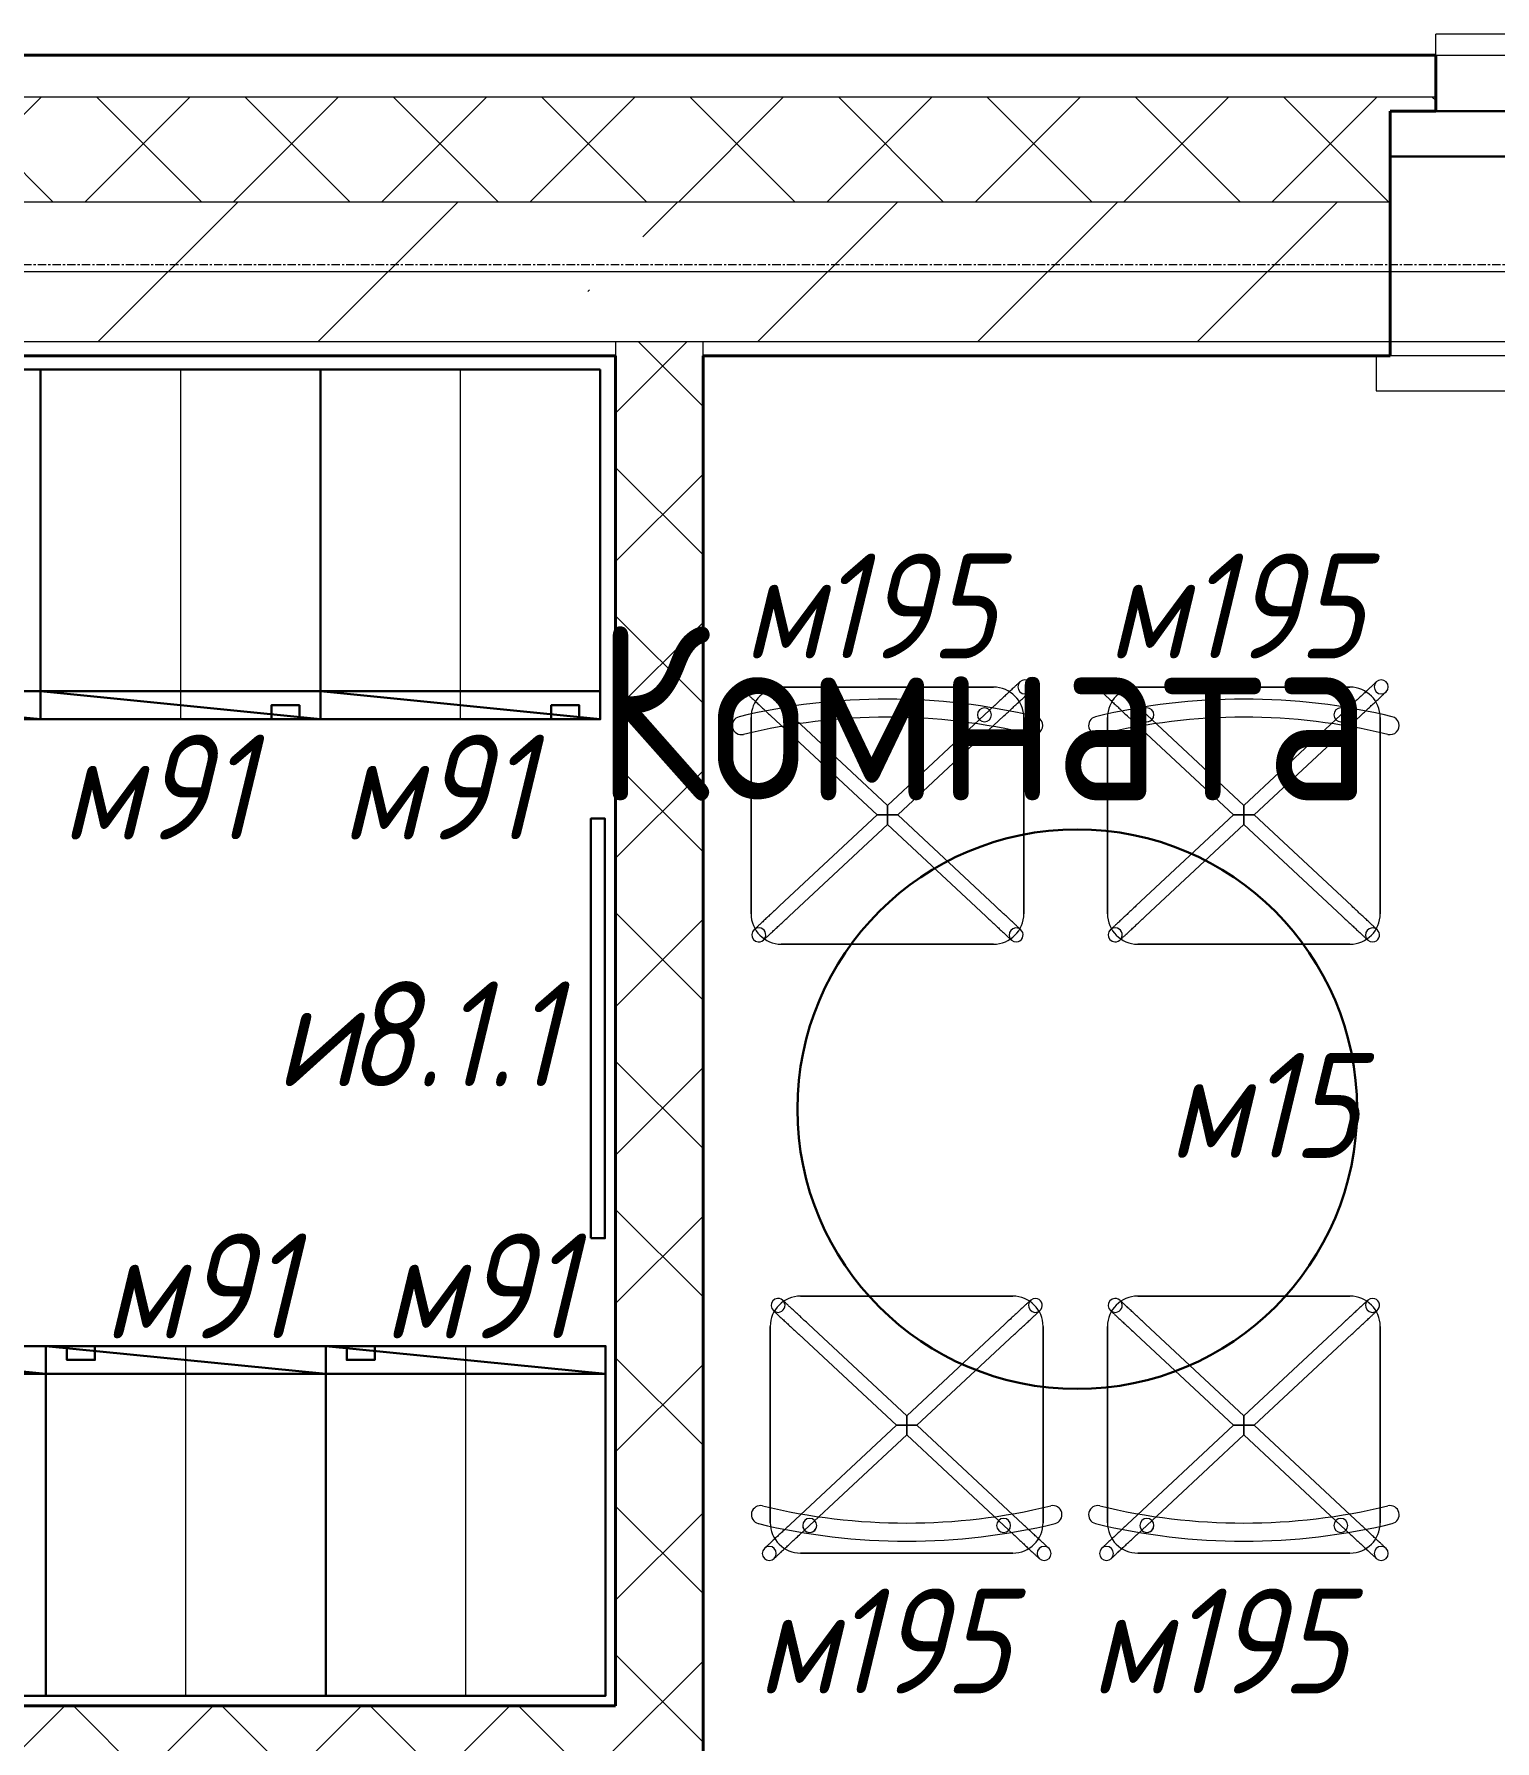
# Model space of a CAD drawing. Header units: millimetres. Extents: x -32954 to 151739, y -65671 to 56243.
# Drawn here: x -7156 to -5068, y 50 to 2490 of the extents above; entities that cross this region are included whole.
import ezdxf

# ---------------------------------------------------------------- set-up
doc = ezdxf.new("R2010")
doc.units = ezdxf.units.MM
doc.linetypes.add('ADSK_Линия сетки', pattern=[21, 12, -3, 3, -3])
for name, color, linetype, lineweight in [('I-FURN', 7, 'Continuous', 9), ('I-FURN-IDEN', 7, 'Continuous', 9), ('M-EQPM-IDEN', 7, 'Continuous', 9), ('Марки помещений', 7, 'Continuous', 18), ('Окна', 7, 'Continuous', 18), ('Оси', 7, 'Continuous', 9), ('Остекление', 7, 'Continuous', 30), ('Отлив', 7, 'Continuous', 18), ('Перекрытия', 7, 'Continuous', 18), ('Подоконник_Верхний брус', 7, 'Continuous', 18), ('Стены', 7, 'Continuous', 18), ('Стены разрез', 7, 'Continuous', 40), ('Стены штриховка', 7, 'Continuous', 18), ('ТХ_оборудование', 6, 'Continuous', 30)]:
    doc.layers.add(name, color=color, linetype=linetype, lineweight=lineweight)
doc.styles.add('GOST Common', font='GOST_Common.ttf', dxfattribs={"width": 0.9, "height": 250})
doc.styles.add('GOST Common_I', font='GOST_Common Italic.ttf', dxfattribs={"width": 0.9, "height": 150})
pattern_1 = [(45, (0, 0), (-106.066, 106.066), []), (135, (0, 0), (-106.066, -106.066), [])]

# ---------------------------------------------------------------- blocks, each defined once
blk = doc.blocks.new('B2B_Окно_1створка - 1280х2060h-715729-В_АР_ПЭ_01 Этаж')
at = {"layer": 'Остекление'}
for p, q in [((-660, 135), (660, 135)), ((-660, 70), (660, 70))]:
    blk.add_line(p, q, dxfattribs=at)
blk = doc.blocks.new('В2В_Подоконник_ПВХ - ПВХ-666027-В_АР_ПЭ_01 Этаж')
at = {"layer": 'Подоконник_Верхний брус'}
for p, q in [((-660, -285), (-660, 0)), ((-660, 0), (660, 0)), ((660, 0), (660, -285)), ((-660, -285), (-680, -285)), ((-680, -285), (-680, -335)), ((680, -285), (660, -285)), ((680, -335), (680, -285)), ((-680, -335), (680, -335))]:
    blk.add_line(p, q, dxfattribs=at)
blk = doc.blocks.new('B2B_Отлив - Отлив_металлический-622779-В_АР_ПЭ_01 Этаж')
at = {"layer": 'Отлив'}
for p, q in [((-595, 1), (-595, 110)), ((595, 110), (-595, 110)), ((595, 110), (595, 1)), ((-595, 0), (-595, 1)), ((-595, 1), (595, 1)), ((-595, 1), (595, 1)), ((-595, 0), (595, 0)), ((595, 1), (595, 0))]:
    blk.add_line(p, q, dxfattribs=at)
blk = doc.blocks.new('Шкаф гардер. перс. мон0022-4')
at = {"color": 1, "lineweight": 5}
blk.add_line((57380.5, 577064.7), (57380.5, 577564.7), dxfattribs=at)
at = {"layer": 'ТХ_оборудование', "color": 1}
for p, q in [((57580.5, 577524.7), (57180.5, 577564.7)), ((57180.5, 577524.7), (57580.5, 577524.7))]:
    blk.add_line(p, q, dxfattribs=at)
for points in [[(57180.5, 577064.7), (57580.5, 577064.7), (57580.5, 577564.7), (57180.5, 577564.7)], [(57250.5, 577564.7), (57210.5, 577564.7), (57210.5, 577544.7), (57250.5, 577544.7)]]:
    blk.add_lwpolyline(points, close=True, dxfattribs=at)
blk = doc.blocks.new('М27-М192-М195_Стул - М192_Стул кухонный-9497380-О_ТХ_Подвал')
at = {"layer": 'I-FURN'}
for p, q in [((143.5, 367.5), (-159.9, 367.5)), ((-159.9, 367.5), (143.5, 367.5)), ((-203.2, 324.1), (-203.2, 43.3)), ((-203.2, 43.3), (-203.2, 324.1)), ((-8.2, 196.4), (-148.7, 327.4)), ((132.3, 327.4), (-8.2, 196.4)), ((186.8, 43.3), (186.8, 324.1)), ((186.8, 324.1), (186.8, 43.3)), ((-162.4, 312.8), (-22.9, 182.7)), ((6.5, 182.7), (146, 312.8)), ((-22.9, 182.7), (-174.8, 41)), ((158.4, 41), (6.5, 182.7)), ((-161.2, 26.3), (-8.2, 169)), ((-8.2, 169), (144.8, 26.3)), ((-159.9, 0), (143.5, 0)), ((143.5, 0), (-159.9, 0))]:
    blk.add_line(p, q, dxfattribs=at)
at = {"layer": 'I-FURN', "flags": 128}
for points in [[(-198.9, 346.9), (-198.9, 346.8), (-198.8, 346.8), (-198.7, 346.6), (-198.5, 346.4), (-198.2, 346.2), (-197.9, 345.9), (-197.5, 345.5), (-197.1, 345.1), (-196.6, 344.7), (-196, 344.2), (-195.4, 343.6), (-194.8, 343), (-194.1, 342.4), (-193.3, 341.7), (-192.5, 340.9), (-191.7, 340.1), (-190.8, 339.3), (-189.9, 338.4), (-188.9, 337.5), (-187.8, 336.5), (-186.8, 335.5), (-185.7, 334.5), (-184.5, 333.4), (-183.3, 332.3), (-182.1, 331.2), (-180.9, 330), (-179.6, 328.8), (-178.3, 327.6), (-177, 326.4), (-175.6, 325.1), (-174.2, 323.9), (-172.8, 322.6), (-171.4, 321.2), (-170, 319.9), (-168.6, 318.6), (-167.1, 317.2), (-165.7, 315.9), (-164.2, 314.5), (-162.8, 313.1), (-162.4, 312.8)], [(-148.7, 327.4), (-150.2, 328.8), (-151.6, 330.1), (-153.1, 331.5), (-154.5, 332.8), (-156, 334.2), (-157.4, 335.5), (-158.8, 336.8), (-160.2, 338.1), (-161.6, 339.4), (-163, 340.7), (-164.3, 341.9), (-165.6, 343.1), (-166.9, 344.3), (-168.1, 345.5), (-169.4, 346.7), (-170.6, 347.8), (-171.7, 348.8), (-172.8, 349.9), (-173.9, 350.9), (-175, 351.9), (-176, 352.8), (-176.9, 353.7), (-177.8, 354.5), (-178.7, 355.3), (-179.5, 356.1), (-180.3, 356.8), (-181, 357.5), (-181.6, 358.1), (-182.2, 358.7), (-182.8, 359.2), (-183.3, 359.7), (-183.8, 360.1), (-184.1, 360.4), (-184.5, 360.7), (-184.8, 361), (-185, 361.2), (-185.1, 361.4), (-185.2, 361.5), (-185.3, 361.5), (-185.3, 361.5)], [(168.9, 361.5), (168.9, 361.5), (168.8, 361.4), (168.6, 361.3), (168.4, 361.1), (168.2, 360.8), (167.8, 360.5), (167.5, 360.2), (167, 359.8), (166.5, 359.3), (166, 358.8), (165.4, 358.3), (164.8, 357.6), (164.1, 357), (163.3, 356.3), (162.5, 355.5), (161.7, 354.8), (160.8, 353.9), (159.8, 353), (158.8, 352.1), (157.8, 351.2), (156.7, 350.2), (155.6, 349.1), (154.5, 348.1), (153.3, 347), (152.1, 345.8), (150.8, 344.7), (149.6, 343.5), (148.3, 342.3), (146.9, 341), (145.6, 339.8), (144.2, 338.5), (142.8, 337.2), (141.4, 335.9), (140, 334.5), (138.5, 333.2), (137.1, 331.9), (135.6, 330.5), (134.2, 329.1), (132.7, 327.8), (132.3, 327.4)], [(146, 312.8), (147.4, 314.1), (148.9, 315.5), (150.3, 316.9), (151.8, 318.2), (153.2, 319.6), (154.7, 320.9), (156.1, 322.2), (157.5, 323.5), (158.8, 324.8), (160.2, 326.1), (161.5, 327.3), (162.8, 328.5), (164.1, 329.7), (165.4, 330.9), (166.6, 332), (167.8, 333.1), (169, 334.2), (170.1, 335.3), (171.2, 336.3), (172.2, 337.2), (173.2, 338.2), (174.1, 339.1), (175.1, 339.9), (175.9, 340.7), (176.7, 341.5), (177.5, 342.2), (178.2, 342.9), (178.9, 343.5), (179.5, 344), (180, 344.6), (180.5, 345), (181, 345.4), (181.4, 345.8), (181.7, 346.1), (182, 346.4), (182.2, 346.6), (182.4, 346.7), (182.5, 346.8), (182.5, 346.9), (182.5, 346.9)], [(-174.8, 41), (-176.3, 39.6), (-177.8, 38.2), (-179.2, 36.9), (-180.7, 35.5), (-182.1, 34.2), (-183.5, 32.9), (-185, 31.5), (-186.4, 30.2), (-187.7, 29), (-189.1, 27.7), (-190.4, 26.4), (-191.7, 25.2), (-193, 24), (-194.3, 22.9), (-195.5, 21.7), (-196.7, 20.6), (-197.8, 19.5), (-199, 18.5), (-200, 17.5), (-201.1, 16.5), (-202.1, 15.6), (-203, 14.7), (-203.9, 13.8), (-204.8, 13), (-205.6, 12.3), (-206.4, 11.6), (-207.1, 10.9), (-207.8, 10.3), (-208.4, 9.7), (-208.9, 9.2), (-209.4, 8.7), (-209.9, 8.3), (-210.3, 7.9), (-210.6, 7.6), (-210.9, 7.4), (-211.1, 7.2), (-211.3, 7), (-211.4, 6.9), (-211.4, 6.9), (-211.4, 6.9)], [(-197.8, -7.8), (-197.7, -7.7), (-197.7, -7.7), (-197.5, -7.5), (-197.3, -7.3), (-197, -7.1), (-196.7, -6.8), (-196.4, -6.4), (-195.9, -6), (-195.4, -5.6), (-194.9, -5.1), (-194.3, -4.5), (-193.6, -3.9), (-192.9, -3.3), (-192.2, -2.6), (-191.4, -1.8), (-190.5, -1), (-189.6, -0.2), (-188.7, 0.7), (-187.7, 1.6), (-186.7, 2.6), (-185.6, 3.6), (-184.5, 4.6), (-183.4, 5.7), (-182.2, 6.8), (-181, 7.9), (-179.7, 9.1), (-178.4, 10.3), (-177.1, 11.5), (-175.8, 12.7), (-174.5, 14), (-173.1, 15.3), (-171.7, 16.6), (-170.3, 17.9), (-168.9, 19.2), (-167.4, 20.5), (-166, 21.9), (-164.5, 23.2), (-163.1, 24.6), (-161.6, 26), (-161.2, 26.3)], [(144.8, 26.3), (146.3, 25), (147.7, 23.6), (149.2, 22.3), (150.6, 20.9), (152.1, 19.6), (153.5, 18.2), (154.9, 16.9), (156.3, 15.6), (157.7, 14.3), (159.1, 13.1), (160.4, 11.8), (161.7, 10.6), (163, 9.4), (164.2, 8.2), (165.5, 7.1), (166.6, 6), (167.8, 4.9), (168.9, 3.9), (170, 2.8), (171, 1.9), (172, 0.9), (173, 0.1), (173.9, -0.8), (174.8, -1.6), (175.6, -2.4), (176.3, -3.1), (177.1, -3.7), (177.7, -4.4), (178.3, -4.9), (178.9, -5.4), (179.4, -5.9), (179.8, -6.3), (180.2, -6.7), (180.6, -7), (180.8, -7.3), (181.1, -7.5), (181.2, -7.6), (181.3, -7.7), (181.4, -7.8), (181.4, -7.8)], [(195, 6.9), (195, 6.9), (194.9, 7), (194.8, 7.1), (194.6, 7.3), (194.3, 7.5), (194, 7.8), (193.6, 8.2), (193.2, 8.6), (192.7, 9.1), (192.1, 9.6), (191.5, 10.1), (190.9, 10.7), (190.2, 11.4), (189.4, 12.1), (188.6, 12.8), (187.8, 13.6), (186.9, 14.5), (185.9, 15.3), (185, 16.2), (183.9, 17.2), (182.9, 18.2), (181.7, 19.2), (180.6, 20.3), (179.4, 21.4), (178.2, 22.5), (177, 23.7), (175.7, 24.9), (174.4, 26.1), (173.1, 27.3), (171.7, 28.6), (170.3, 29.9), (168.9, 31.2), (167.5, 32.5), (166.1, 33.8), (164.7, 35.2), (163.2, 36.5), (161.8, 37.9), (160.3, 39.2), (158.8, 40.6), (158.4, 41)]]:
    blk.add_lwpolyline(points, dxfattribs=at)
at = {"layer": 'I-FURN'}
for centre, radius, start, end in [((-159.9, 324.1), 43.3, 90, 180), ((-159.9, 324.1), 43.3, 90, 180), ((143.5, 324.1), 43.3, 0, 90), ((143.5, 324.1), 43.3, 0, 90), ((-192.1, 354.2), 10, 94.0011, 274.0011), ((-192.1, 354.2), 10, 274.0011, 94.0011), ((175.7, 354.2), 10, 85.9989, 265.9989), ((175.7, 354.2), 10, 265.9989, 85.9989), ((-217.2, 54.9), 13, 76.3912, 256.3912), ((-217.2, 54.9), 13, 76.3912, 256.3912), ((-8.2, 918.2), 875.2, 256.3912, 283.6088), ((-8.2, 918.2), 875.2, 256.3912, 283.6088), ((-146.8, 39.6), 10, 0, 180), ((-146.8, 39.6), 10, 0, 180), ((130.4, 39.6), 10, 360, 180), ((130.4, 39.6), 10, 0, 180), ((200.8, 54.9), 13, 283.6088, 103.6088), ((200.8, 54.9), 13, 283.6088, 103.6088), ((-8.2, 918.2), 901.2, 256.3912, 283.6088), ((-8.2, 918.2), 901.2, 256.3912, 283.6088), ((-159.9, 43.3), 43.3, 180, 270), ((-159.9, 43.3), 43.3, 180, 270), ((-146.8, 39.6), 10, 180, 360), ((-146.8, 39.6), 10, 180, 0), ((130.4, 39.6), 10, 180, 360), ((130.4, 39.6), 10, 180, 0), ((143.5, 43.3), 43.3, 270, 0), ((143.5, 43.3), 43.3, 270, 0), ((-204.6, -0.4), 10, 0, 180), ((188.2, -0.4), 10, 0, 180), ((-204.6, -0.4), 10, 180, 360), ((188.2, -0.4), 10, 180, 360)]:
    blk.add_arc(centre, radius, start, end, dxfattribs=at)
for points, knots in [([(-8.2, 182.7), (-8.2, 183.6), (-8.2, 185), (-8.2, 186.8), (-8.2, 187.9), (-8.2, 188.8), (-8.2, 189.4), (-8.2, 190), (-8.2, 190.7), (-8.2, 191.3), (-8.2, 191.8), (-8.2, 192.4), (-8.2, 193), (-8.2, 193.5), (-8.2, 194), (-8.2, 194.4), (-8.2, 194.8), (-8.2, 195.2), (-8.2, 195.5), (-8.2, 195.8), (-8.2, 196.1), (-8.2, 196.4), (-8.2, 196.4), (-8.2, 196.1), (-8.2, 195.7), (-8.2, 195.3), (-8.2, 194.8), (-8.2, 194.1), (-8.2, 193.1), (-8.2, 192.4), (-8.2, 192)], [0, 0, 0, 0, 0.1, 0.15, 0.2, 0.225, 0.25, 0.275, 0.3, 0.325, 0.35, 0.375, 0.4, 0.425, 0.45, 0.475, 0.5, 0.525, 0.55, 0.575, 0.6, 0.65, 0.7, 0.75, 0.8, 0.825, 0.85, 0.9, 0.95, 1, 1, 1, 1]), ([(-18.2, 182.7), (-18.6, 182.7), (-19.3, 182.7), (-20.1, 182.7), (-20.7, 182.7), (-21.1, 182.7), (-21.5, 182.7), (-21.8, 182.7), (-22.1, 182.7), (-22.5, 182.7), (-22.8, 182.7), (-22.9, 182.7), (-22.8, 182.7), (-22.5, 182.7), (-22.1, 182.7), (-21.8, 182.7), (-21.5, 182.7), (-21.1, 182.7), (-20.7, 182.7), (-20.1, 182.7), (-19.3, 182.7), (-18.6, 182.7), (-18.2, 182.7)], [0, 0, 0, 0, 0.071429, 0.142857, 0.178571, 0.214286, 0.25, 0.285714, 0.321429, 0.357143, 0.428571, 0.5, 0.571429, 0.642857, 0.678571, 0.714286, 0.75, 0.785714, 0.821429, 0.857143, 0.928571, 1, 1, 1, 1]), ([(-8.2, 173.4), (-8.2, 173), (-8.2, 172.2), (-8.2, 171.4), (-8.2, 170.8), (-8.2, 170.4), (-8.2, 170.1), (-8.2, 169.7), (-8.2, 169.5), (-8.2, 169.2), (-8.2, 169), (-8.2, 169), (-8.2, 169.2), (-8.2, 169.4), (-8.2, 169.7), (-8.2, 170.2), (-8.2, 170.6), (-8.2, 171), (-8.2, 171.6), (-8.2, 172.3), (-8.2, 173), (-8.2, 173.5), (-8.2, 174.1), (-8.2, 174.7), (-8.2, 175.3), (-8.2, 176), (-8.2, 176.6), (-8.2, 177.5), (-8.2, 178.6), (-8.2, 180.4), (-8.2, 181.8), (-8.2, 182.7)], [0, 0, 0, 0, 0.05, 0.1, 0.125, 0.15, 0.175, 0.2, 0.225, 0.25, 0.3, 0.35, 0.375, 0.4, 0.45, 0.475, 0.5, 0.525, 0.55, 0.6, 0.625, 0.65, 0.675, 0.7, 0.725, 0.75, 0.775, 0.8, 0.85, 0.9, 1, 1, 1, 1]), ([(1.8, 182.7), (2.2, 182.7), (2.9, 182.7), (3.7, 182.7), (4.3, 182.7), (4.7, 182.7), (5.1, 182.7), (5.4, 182.7), (5.7, 182.7), (6.1, 182.7), (6.4, 182.7), (6.5, 182.7), (6.4, 182.7), (6.1, 182.7), (5.7, 182.7), (5.4, 182.7), (5.1, 182.7), (4.7, 182.7), (4.3, 182.7), (3.7, 182.7), (2.9, 182.7), (2.2, 182.7), (1.8, 182.7)], [0, 0, 0, 0, 0.071429, 0.142857, 0.178571, 0.214286, 0.25, 0.285714, 0.321429, 0.357143, 0.428571, 0.5, 0.571429, 0.642857, 0.678571, 0.714286, 0.75, 0.785714, 0.821429, 0.857143, 0.928571, 1, 1, 1, 1])]:
    blk.add_open_spline(points, degree=3, knots=knots, dxfattribs=at)
for points in [[(-8.2, 182.7), (-9.1, 182.7), (-10.8, 182.7), (-13.4, 182.7), (-15.9, 182.7), (-17.5, 182.7), (-18.2, 182.7)], [(-18.2, 182.7), (-17.5, 182.7), (-15.9, 182.7), (-13.4, 182.7), (-10.8, 182.7), (-9.1, 182.7), (-8.2, 182.7)], [(-8.2, 192), (-8.2, 191.3), (-8.2, 189.9), (-8.2, 187.6), (-8.2, 185.2), (-8.2, 183.5), (-8.2, 182.7)], [(-8.2, 182.7), (-7.3, 182.7), (-5.6, 182.7), (-3, 182.7), (-0.5, 182.7), (1.1, 182.7), (1.8, 182.7)], [(-8.2, 182.7), (-8.2, 181.9), (-8.2, 180.2), (-8.2, 177.8), (-8.2, 175.5), (-8.2, 174), (-8.2, 173.4)], [(1.8, 182.7), (1.1, 182.7), (-0.5, 182.7), (-3, 182.7), (-5.6, 182.7), (-7.3, 182.7), (-8.2, 182.7)]]:
    blk.add_open_spline(points, degree=3, dxfattribs=at)
blk = doc.blocks.new('М27-М192-М195_Стул - М192_Стул кухонный-8676936-О_ТХ_Подвал')
at = {"layer": 'I-FURN'}
for p, q in [((143.5, 0), (-159.9, 0)), ((-159.9, 0), (143.5, 0)), ((-203.2, -43.3), (-203.2, -324.1)), ((-203.2, -324.1), (-203.2, -43.3)), ((-174.8, -41), (-22.9, -182.7)), ((-8.2, -169), (-161.2, -26.3)), ((144.8, -26.3), (-8.2, -169)), ((6.5, -182.7), (158.4, -41)), ((186.8, -324.1), (186.8, -43.3)), ((186.8, -43.3), (186.8, -324.1)), ((-22.9, -182.7), (-162.4, -312.8)), ((146, -312.8), (6.5, -182.7)), ((-148.7, -327.4), (-8.2, -196.4)), ((-8.2, -196.4), (132.3, -327.4)), ((-159.9, -367.5), (143.5, -367.5)), ((143.5, -367.5), (-159.9, -367.5))]:
    blk.add_line(p, q, dxfattribs=at)
at = {"layer": 'I-FURN', "flags": 128}
for points in [[(-161.2, -26.3), (-162.7, -25), (-164.1, -23.6), (-165.6, -22.3), (-167, -20.9), (-168.5, -19.6), (-169.9, -18.2), (-171.3, -16.9), (-172.7, -15.6), (-174.1, -14.3), (-175.5, -13.1), (-176.8, -11.8), (-178.1, -10.6), (-179.4, -9.4), (-180.6, -8.2), (-181.9, -7.1), (-183, -6), (-184.2, -4.9), (-185.3, -3.9), (-186.4, -2.8), (-187.4, -1.9), (-188.4, -0.9), (-189.4, -0.1), (-190.3, 0.8), (-191.2, 1.6), (-192, 2.4), (-192.7, 3.1), (-193.5, 3.7), (-194.1, 4.4), (-194.7, 4.9), (-195.3, 5.4), (-195.8, 5.9), (-196.2, 6.3), (-196.6, 6.7), (-197, 7), (-197.2, 7.3), (-197.5, 7.5), (-197.6, 7.6), (-197.7, 7.7), (-197.8, 7.8), (-197.8, 7.8)], [(181.4, 7.8), (181.3, 7.7), (181.3, 7.7), (181.1, 7.5), (180.9, 7.3), (180.6, 7.1), (180.3, 6.8), (180, 6.4), (179.5, 6), (179, 5.6), (178.5, 5.1), (177.9, 4.5), (177.2, 3.9), (176.5, 3.3), (175.8, 2.6), (175, 1.8), (174.1, 1), (173.2, 0.2), (172.3, -0.7), (171.3, -1.6), (170.3, -2.6), (169.2, -3.6), (168.1, -4.6), (167, -5.7), (165.8, -6.8), (164.6, -7.9), (163.3, -9.1), (162, -10.3), (160.7, -11.5), (159.4, -12.7), (158.1, -14), (156.7, -15.3), (155.3, -16.6), (153.9, -17.9), (152.5, -19.2), (151, -20.5), (149.6, -21.9), (148.1, -23.2), (146.7, -24.6), (145.2, -26), (144.8, -26.3)], [(-211.4, -6.9), (-211.4, -6.9), (-211.3, -7), (-211.2, -7.1), (-211, -7.3), (-210.7, -7.5), (-210.4, -7.8), (-210, -8.2), (-209.6, -8.6), (-209.1, -9.1), (-208.5, -9.6), (-207.9, -10.1), (-207.3, -10.7), (-206.6, -11.4), (-205.8, -12.1), (-205, -12.8), (-204.2, -13.6), (-203.3, -14.5), (-202.3, -15.3), (-201.4, -16.2), (-200.3, -17.2), (-199.3, -18.2), (-198.1, -19.2), (-197, -20.3), (-195.8, -21.4), (-194.6, -22.5), (-193.4, -23.7), (-192.1, -24.9), (-190.8, -26.1), (-189.5, -27.3), (-188.1, -28.6), (-186.7, -29.9), (-185.3, -31.2), (-183.9, -32.5), (-182.5, -33.8), (-181.1, -35.2), (-179.6, -36.5), (-178.2, -37.9), (-176.7, -39.2), (-175.2, -40.6), (-174.8, -41)], [(158.4, -41), (159.9, -39.6), (161.4, -38.2), (162.8, -36.9), (164.3, -35.5), (165.7, -34.2), (167.1, -32.9), (168.6, -31.5), (170, -30.2), (171.3, -29), (172.7, -27.7), (174, -26.4), (175.3, -25.2), (176.6, -24), (177.9, -22.9), (179.1, -21.7), (180.3, -20.6), (181.4, -19.5), (182.6, -18.5), (183.6, -17.5), (184.7, -16.5), (185.7, -15.6), (186.6, -14.7), (187.5, -13.8), (188.4, -13), (189.2, -12.3), (190, -11.6), (190.7, -10.9), (191.4, -10.3), (192, -9.7), (192.5, -9.2), (193, -8.7), (193.5, -8.3), (193.9, -7.9), (194.2, -7.6), (194.5, -7.4), (194.7, -7.2), (194.9, -7), (195, -6.9), (195, -6.9), (195, -6.9)], [(-162.4, -312.8), (-163.8, -314.1), (-165.3, -315.5), (-166.7, -316.9), (-168.2, -318.2), (-169.6, -319.6), (-171.1, -320.9), (-172.5, -322.2), (-173.9, -323.5), (-175.2, -324.8), (-176.6, -326.1), (-177.9, -327.3), (-179.2, -328.5), (-180.5, -329.7), (-181.8, -330.9), (-183, -332), (-184.2, -333.1), (-185.4, -334.2), (-186.5, -335.3), (-187.6, -336.3), (-188.6, -337.2), (-189.6, -338.2), (-190.5, -339.1), (-191.5, -339.9), (-192.3, -340.7), (-193.1, -341.5), (-193.9, -342.2), (-194.6, -342.9), (-195.3, -343.5), (-195.9, -344), (-196.4, -344.6), (-196.9, -345), (-197.4, -345.4), (-197.8, -345.8), (-198.1, -346.1), (-198.4, -346.4), (-198.6, -346.6), (-198.8, -346.7), (-198.9, -346.8), (-198.9, -346.9), (-198.9, -346.9)], [(182.5, -346.9), (182.5, -346.8), (182.4, -346.8), (182.3, -346.6), (182.1, -346.4), (181.8, -346.2), (181.5, -345.9), (181.1, -345.5), (180.7, -345.1), (180.2, -344.7), (179.6, -344.2), (179, -343.6), (178.4, -343), (177.7, -342.4), (176.9, -341.7), (176.1, -340.9), (175.3, -340.1), (174.4, -339.3), (173.5, -338.4), (172.5, -337.5), (171.4, -336.5), (170.4, -335.5), (169.3, -334.5), (168.1, -333.4), (166.9, -332.3), (165.7, -331.2), (164.5, -330), (163.2, -328.8), (161.9, -327.6), (160.6, -326.4), (159.2, -325.1), (157.8, -323.9), (156.4, -322.6), (155, -321.2), (153.6, -319.9), (152.2, -318.6), (150.7, -317.2), (149.3, -315.9), (147.8, -314.5), (146.4, -313.1), (146, -312.8)], [(-185.3, -361.5), (-185.3, -361.5), (-185.2, -361.4), (-185, -361.3), (-184.8, -361.1), (-184.6, -360.8), (-184.2, -360.5), (-183.9, -360.2), (-183.4, -359.8), (-182.9, -359.3), (-182.4, -358.8), (-181.8, -358.3), (-181.2, -357.6), (-180.5, -357), (-179.7, -356.3), (-178.9, -355.5), (-178.1, -354.8), (-177.2, -353.9), (-176.2, -353), (-175.2, -352.1), (-174.2, -351.2), (-173.1, -350.2), (-172, -349.1), (-170.9, -348.1), (-169.7, -347), (-168.5, -345.8), (-167.2, -344.7), (-166, -343.5), (-164.7, -342.3), (-163.3, -341), (-162, -339.8), (-160.6, -338.5), (-159.2, -337.2), (-157.8, -335.9), (-156.4, -334.5), (-154.9, -333.2), (-153.5, -331.9), (-152, -330.5), (-150.6, -329.1), (-149.1, -327.8), (-148.7, -327.4)], [(132.3, -327.4), (133.8, -328.8), (135.2, -330.1), (136.7, -331.5), (138.1, -332.8), (139.6, -334.2), (141, -335.5), (142.4, -336.8), (143.8, -338.1), (145.2, -339.4), (146.6, -340.7), (147.9, -341.9), (149.2, -343.1), (150.5, -344.3), (151.7, -345.5), (153, -346.7), (154.2, -347.8), (155.3, -348.8), (156.4, -349.9), (157.5, -350.9), (158.6, -351.9), (159.6, -352.8), (160.5, -353.7), (161.4, -354.5), (162.3, -355.3), (163.1, -356.1), (163.9, -356.8), (164.6, -357.5), (165.2, -358.1), (165.8, -358.7), (166.4, -359.2), (166.9, -359.7), (167.4, -360.1), (167.7, -360.4), (168.1, -360.7), (168.4, -361), (168.6, -361.2), (168.7, -361.4), (168.8, -361.5), (168.9, -361.5), (168.9, -361.5)]]:
    blk.add_lwpolyline(points, dxfattribs=at)
at = {"layer": 'I-FURN'}
for centre, radius, start, end in [((-204.6, 0.4), 10, 0, 180), ((-204.6, 0.4), 10, 180, 0), ((188.2, 0.4), 10, 0, 180), ((188.2, 0.4), 10, 180, 0), ((-8.2, -918.2), 901.2, 76.3912, 103.6088), ((-8.2, -918.2), 901.2, 76.3912, 103.6088), ((-159.9, -43.3), 43.3, 90, 180), ((-159.9, -43.3), 43.3, 90, 180), ((143.5, -43.3), 43.3, 360, 90), ((143.5, -43.3), 43.3, 360, 90), ((-217.2, -54.9), 13, 103.6088, 283.6088), ((-217.2, -54.9), 13, 103.6088, 283.6088), ((-8.2, -918.2), 875.2, 76.3912, 103.6088), ((-8.2, -918.2), 875.2, 76.3912, 103.6088), ((-146.8, -39.6), 10, 0, 180), ((-146.8, -39.6), 10, 0, 180), ((-146.8, -39.6), 10, 180, 360), ((-146.8, -39.6), 10, 180, 360), ((130.4, -39.6), 10, 360, 180), ((130.4, -39.6), 10, 0, 180), ((130.4, -39.6), 10, 180, 360), ((130.4, -39.6), 10, 180, 0), ((200.8, -54.9), 13, 256.3912, 76.3912), ((200.8, -54.9), 13, 256.3912, 76.3912), ((-159.9, -324.1), 43.3, 180, 270), ((-159.9, -324.1), 43.3, 180, 270), ((143.5, -324.1), 43.3, 270, 360), ((143.5, -324.1), 43.3, 270, 360), ((-192.1, -354.2), 10, 85.9989, 265.9989), ((-192.1, -354.2), 10, 265.9989, 85.9989), ((175.7, -354.2), 10, 94.0011, 274.0011), ((175.7, -354.2), 10, 274.0011, 94.0011)]:
    blk.add_arc(centre, radius, start, end, dxfattribs=at)
for points, knots in [([(-8.2, -182.7), (-8.2, -181.8), (-8.2, -180.4), (-8.2, -178.6), (-8.2, -177.5), (-8.2, -176.6), (-8.2, -176), (-8.2, -175.3), (-8.2, -174.7), (-8.2, -174.1), (-8.2, -173.5), (-8.2, -173), (-8.2, -172.4), (-8.2, -171.9), (-8.2, -171.4), (-8.2, -171), (-8.2, -170.6), (-8.2, -170.2), (-8.2, -169.8), (-8.2, -169.6), (-8.2, -169.3), (-8.2, -169), (-8.2, -169), (-8.2, -169.2), (-8.2, -169.6), (-8.2, -170.1), (-8.2, -170.6), (-8.2, -171.3), (-8.2, -172.2), (-8.2, -173), (-8.2, -173.4)], [0, 0, 0, 0, 0.1, 0.15, 0.2, 0.225, 0.25, 0.275, 0.3, 0.325, 0.35, 0.375, 0.4, 0.425, 0.45, 0.475, 0.5, 0.525, 0.55, 0.575, 0.6, 0.65, 0.7, 0.75, 0.8, 0.825, 0.85, 0.9, 0.95, 1, 1, 1, 1]), ([(-18.2, -182.7), (-18.6, -182.7), (-19.3, -182.7), (-20.1, -182.7), (-20.7, -182.7), (-21.1, -182.7), (-21.5, -182.7), (-21.8, -182.7), (-22.1, -182.7), (-22.5, -182.7), (-22.8, -182.7), (-22.9, -182.7), (-22.8, -182.7), (-22.5, -182.7), (-22.1, -182.7), (-21.8, -182.7), (-21.5, -182.7), (-21.1, -182.7), (-20.7, -182.7), (-20.1, -182.7), (-19.3, -182.7), (-18.6, -182.7), (-18.2, -182.7)], [0, 0, 0, 0, 0.071429, 0.142857, 0.178571, 0.214286, 0.25, 0.285714, 0.321429, 0.357143, 0.428571, 0.5, 0.571429, 0.642857, 0.678571, 0.714286, 0.75, 0.785714, 0.821429, 0.857143, 0.928571, 1, 1, 1, 1]), ([(-8.2, -192), (-8.2, -192.4), (-8.2, -193.1), (-8.2, -194), (-8.2, -194.5), (-8.2, -195), (-8.2, -195.3), (-8.2, -195.6), (-8.2, -195.9), (-8.2, -196.2), (-8.2, -196.4), (-8.2, -196.4), (-8.2, -196.2), (-8.2, -196), (-8.2, -195.7), (-8.2, -195.2), (-8.2, -194.8), (-8.2, -194.4), (-8.2, -193.8), (-8.2, -193.1), (-8.2, -192.4), (-8.2, -191.8), (-8.2, -191.3), (-8.2, -190.7), (-8.2, -190), (-8.2, -189.4), (-8.2, -188.8), (-8.2, -187.9), (-8.2, -186.8), (-8.2, -185), (-8.2, -183.6), (-8.2, -182.7)], [0, 0, 0, 0, 0.05, 0.1, 0.125, 0.15, 0.175, 0.2, 0.225, 0.25, 0.3, 0.35, 0.375, 0.4, 0.45, 0.475, 0.5, 0.525, 0.55, 0.6, 0.625, 0.65, 0.675, 0.7, 0.725, 0.75, 0.775, 0.8, 0.85, 0.9, 1, 1, 1, 1]), ([(1.8, -182.7), (2.2, -182.7), (2.9, -182.7), (3.7, -182.7), (4.3, -182.7), (4.7, -182.7), (5.1, -182.7), (5.4, -182.7), (5.7, -182.7), (6.1, -182.7), (6.4, -182.7), (6.5, -182.7), (6.4, -182.7), (6.1, -182.7), (5.7, -182.7), (5.4, -182.7), (5.1, -182.7), (4.7, -182.7), (4.3, -182.7), (3.7, -182.7), (2.9, -182.7), (2.2, -182.7), (1.8, -182.7)], [0, 0, 0, 0, 0.071429, 0.142857, 0.178571, 0.214286, 0.25, 0.285714, 0.321429, 0.357143, 0.428571, 0.5, 0.571429, 0.642857, 0.678571, 0.714286, 0.75, 0.785714, 0.821429, 0.857143, 0.928571, 1, 1, 1, 1])]:
    blk.add_open_spline(points, degree=3, knots=knots, dxfattribs=at)
for points in [[(-18.2, -182.7), (-17.5, -182.7), (-15.9, -182.7), (-13.4, -182.7), (-10.8, -182.7), (-9.1, -182.7), (-8.2, -182.7)], [(-8.2, -182.7), (-9.1, -182.7), (-10.8, -182.7), (-13.4, -182.7), (-15.9, -182.7), (-17.5, -182.7), (-18.2, -182.7)], [(-8.2, -173.4), (-8.2, -174), (-8.2, -175.5), (-8.2, -177.8), (-8.2, -180.2), (-8.2, -181.9), (-8.2, -182.7)], [(1.8, -182.7), (1.1, -182.7), (-0.5, -182.7), (-3, -182.7), (-5.6, -182.7), (-7.3, -182.7), (-8.2, -182.7)], [(-8.2, -182.7), (-8.2, -183.5), (-8.2, -185.2), (-8.2, -187.6), (-8.2, -189.9), (-8.2, -191.3), (-8.2, -192)], [(-8.2, -182.7), (-7.3, -182.7), (-5.6, -182.7), (-3, -182.7), (-0.5, -182.7), (1.1, -182.7), (1.8, -182.7)]]:
    blk.add_open_spline(points, degree=3, dxfattribs=at)
blk = doc.blocks.new('Стол палатный круглый')
at = {"layer": 'ТХ_оборудование'}
blk.add_circle((23584.5, 289089.4), 400, dxfattribs=at)

msp = doc.modelspace()

# ---------------------------------------------------------------- hatches: boundary and pattern name
at = {"layer": 'Стены разрез', "lineweight": 9}
h = msp.add_hatch(dxfattribs=at)
h.set_pattern_fill('FP_2', color=256, style=0, pattern_type=2)
h.set_pattern_definition(pattern_1)
h.paths.add_polyline_path([(-2140.1, 2250), (-2140.1, 2380), (-2075.1, 2380), (-2075.1, 2400), (-3962.6, 2400), (-3962.6, 2380), (-3897.6, 2380), (-3897.6, 2250)])
h.paths.add_polyline_path([(200, 2250), (200, 2400), (-885.1, 2400), (-885.1, 2380), (-820.1, 2380), (-820.1, 2250), (50, 2250)])
h.paths.add_polyline_path([(-5217.6, 2250), (-5217.6, 2380), (-5152.6, 2380), (-5152.6, 2400), (-8610.7, 2400), (-8610.7, 2380), (-8545.7, 2380), (-8545.7, 2250), (-8084.5, 2250)])
h.paths.add_polyline_path([(-10002.2, 2250), (-9865.7, 2250), (-9865.7, 2380), (-9800.7, 2380), (-9800.7, 2400), (-10625.7, 2400), (-10625.7, 2250), (-10405.7, 2250)])
h = msp.add_hatch(dxfattribs=at)
h.set_pattern_fill('FP_3', color=256, style=0, pattern_type=2)
h.set_pattern_definition([(45, (0, 0), (-314.309, 314.309), []), (45, (314.3, 0), (-314.309, 314.309), [555.625, -111.125, 3.353, -107.772])])
h.paths.add_polyline_path([(-150, 2050), (50, 2050), (50, 2250), (-820.1, 2250), (-820.1, 2050), (-413.8, 2050)])
h.paths.add_polyline_path([(-2915.1, 2050), (-2140.1, 2050), (-2140.1, 2250), (-3897.6, 2250), (-3897.6, 2050)])
h.paths.add_polyline_path([(-5217.6, 2050), (-5217.6, 2250), (-8545.7, 2250), (-8545.7, 2050), (-6200, 2050)])
h.paths.add_polyline_path([(-10425.7, 2050), (-9865.7, 2050), (-9865.7, 2250), (-10425.7, 2250), (-10425.7, 2065.7)])
h = msp.add_hatch(dxfattribs=at)
h.set_pattern_fill('FP_2', color=256, style=0, pattern_type=2)
h.set_pattern_definition(pattern_1)
h.paths.add_polyline_path([(-6200, -3712.5), (-6200, 2050), (-6325, 2050), (-6325, -3712.5)])
h = msp.add_hatch(dxfattribs=at)
h.set_pattern_fill('FP_2', color=256, style=0, pattern_type=2)
h.set_pattern_definition(pattern_1)
h.paths.add_polyline_path([(-6325, 0), (-6325, 100), (-10600, 100), (-10600, 0), (-8084.5, 0)])

# ---------------------------------------------------------------- linework, layer by layer
at = {"layer": 'Оси', "linetype": 'ADSK_Линия сетки'}
msp.add_line((2500, 2160), (-32136.4, 2160), dxfattribs=at)
at = {"layer": 'Перекрытия'}
msp.add_line((-50, 2150), (-29950, 2150), dxfattribs=at)
at = {"layer": 'Стены'}
for p, q in [((-5152.6, 2460), (-3962.6, 2460)), ((260, 2050), (-10405.7, 2050)), ((-3897.6, 2030), (-5217.6, 2030))]:
    msp.add_line(p, q, dxfattribs=at)
at = {"layer": 'Стены разрез'}
for p, q in [((-5152.6, 2460), (-8610.7, 2460)), ((-5152.6, 2380), (-5152.6, 2460)), ((-5217.6, 2030), (-5217.6, 2380)), ((-5217.6, 2380), (-5152.6, 2380)), ((-8545.7, 2030), (-6325, 2030)), ((-6325, 2030), (-6325, 100)), ((-6200, -3712.5), (-6200, 2030)), ((-6200, 2030), (-5217.6, 2030)), ((-6325, 100), (-10600, 100))]:
    msp.add_line(p, q, dxfattribs=at)
at = {"layer": 'Стены штриховка'}
for p, q in [((-5152.6, 2400), (-8610.7, 2400)), ((-5217.6, 2250), (-8545.7, 2250)), ((-6325, 2050), (-6325, 2030)), ((-6200, 2030), (-6200, 2050))]:
    msp.add_line(p, q, dxfattribs=at)
at = {"layer": 'ТХ_оборудование'}
msp.add_lwpolyline([(-6360.3, 768.5), (-6340.3, 768.5), (-6340.3, 1368.5), (-6360.3, 1368.5)], close=True, dxfattribs=at)

# ---------------------------------------------------------------- block references
at = {"layer": 'I-FURN', "rotation": 180}
for name, p in [('М27-М192-М195_Стул - М192_Стул кухонный-9497380-О_ТХ_Подвал', (-5944.6, 1556.4)), ('М27-М192-М195_Стул - М192_Стул кухонный-9497380-О_ТХ_Подвал', (-5435.1, 1556.4)), ('М27-М192-М195_Стул - М192_Стул кухонный-8676936-О_ТХ_Подвал', (-5917.1, 318.4)), ('М27-М192-М195_Стул - М192_Стул кухонный-8676936-О_ТХ_Подвал', (-5435.1, 318.4))]:
    msp.add_blockref(name, p, dxfattribs=at)
at = {"layer": 'Окна'}
for name, p in [('B2B_Отлив - Отлив_металлический-622779-В_АР_ПЭ_01 Этаж', (-4557.6, 2380)), ('B2B_Окно_1створка - 1280х2060h-715729-В_АР_ПЭ_01 Этаж', (-4557.6, 2245)), ('В2В_Подоконник_ПВХ - ПВХ-666027-В_АР_ПЭ_01 Этаж', (-4557.6, 2315))]:
    msp.add_blockref(name, p, dxfattribs=at)
at = {"layer": 'ТХ_оборудование', "color": 1, "rotation": 180}
for p in [(50033.5, 579075.2), (50433.5, 579075.2), (50833.5, 579075.2)]:
    msp.add_blockref('Шкаф гардер. перс. мон0022-4', p, dxfattribs=at)
at = {"layer": 'ТХ_оборудование', "color": 1}
for name, p in [('Стол палатный круглый', (-29249.6, -288136.3)), ('Шкаф гардер. перс. мон0022-4', (-64719.8, -576950.2)), ('Шкаф гардер. перс. мон0022-4', (-64319.8, -576950.2)), ('Шкаф гардер. перс. мон0022-4', (-63919.8, -576950.2))]:
    msp.add_blockref(name, p, dxfattribs=at)

# ---------------------------------------------------------------- texts
at = {"layer": 'I-FURN-IDEN', "char_height": 150, "attachment_point": 1, "style": 'GOST Common_I'}
for s, insert, width in [('195', (-6034.6, 1747.5), 331.899), ('195', (-5508.7, 1747.5), 331.899), ('\\fGOST Common|b0|i1|c204|p34|;\\W.9;м', (-6142.4, 1747.5), 137.089), ('\\fGOST Common|b0|i1|c204|p34|;\\W.9;м', (-5621.8, 1747.5), 137.089), ('15', (-5421.6, 1033.5), 209.24), ('\\fGOST Common|b0|i1|c204|p34|;\\W.9;м', (-5534.7, 1033.5), 137.089), ('195', (-6014.7, 267.8), 331.899), ('195', (-5532.6, 267.8), 331.899), ('\\fGOST Common|b0|i1|c204|p34|;\\W.9;м', (-6122.5, 267.8), 137.089), ('\\fGOST Common|b0|i1|c204|p34|;\\W.9;м', (-5645.7, 267.8), 137.089)]:
    msp.add_mtext(s, dxfattribs=dict(at, insert=insert, width=width))
at = {"layer": 'M-EQPM-IDEN', "char_height": 150, "attachment_point": 1, "style": 'GOST Common_I'}
for s, insert, width in [('м91', (-7116.7, 1488.6), 209.24), ('м91', (-6716.7, 1488.6), 209.24), ('8.1.1', (-6709.4, 1135.7), 259.747), ('\\fGOST Common|b0|i1|c204|p34|;\\W.9;и', (-6810.6, 1135.7), 122.658), ('м91', (-7056.5, 775.4), 209.24), ('м91', (-6656.5, 775.4), 209.24)]:
    msp.add_mtext(s, dxfattribs=dict(at, insert=insert, width=width))
at = {"layer": 'Марки помещений', "lineweight": 9, "char_height": 250, "attachment_point": 1, "style": 'GOST Common'}
for s, insert, width in [('Комната', (-6354.3, 1644.7), 1500.759), ('\\fGOST Common|b0|i0|c204|p34|;\\W.9; ', (-5116.1, 1644.7), 93.797)]:
    msp.add_mtext(s, dxfattribs=dict(at, insert=insert, width=width))

doc.saveas('drawing.dxf')
